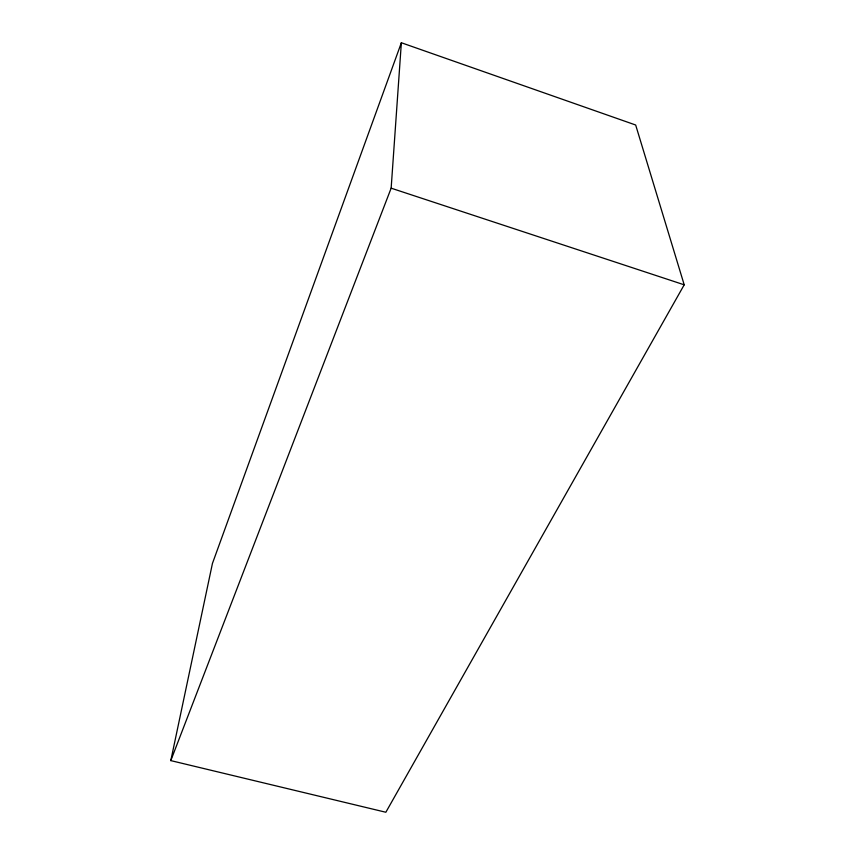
<?xml version="1.0" encoding="UTF-8"?>
<svg xmlns="http://www.w3.org/2000/svg" width="855" height="855" viewBox="0 0 855 855"><rect width="100%" height="100%" fill="white"/><g stroke="black" fill="none" stroke-linecap="round" stroke-linejoin="round"><path stroke-width="1.28" d="M170.797 760.608L391.152 188.175L401.358 42.75L635.671 125.012L684.203 284.811L385.851 812.25L170.797 760.608L212.446 563.424L401.358 42.75M391.152 188.175L684.203 284.811"/></g></svg>
